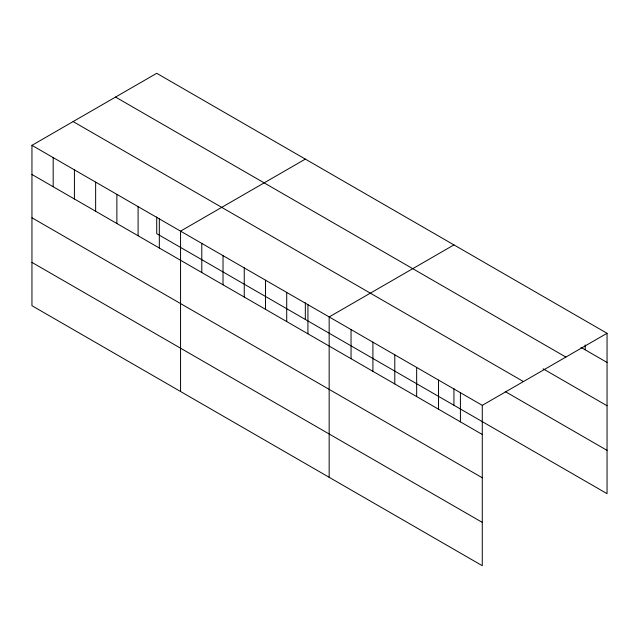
<?xml version="1.0" encoding="UTF-8"?>
<svg xmlns="http://www.w3.org/2000/svg" width="639" height="639" viewBox="0 0 639 639"><rect width="100%" height="100%" fill="white"/><g stroke="black" fill="none" stroke-linecap="round" stroke-linejoin="round"><path stroke-width="0.96" d="M31.95 145.341L482.277 405.334L482.277 565.699L31.95 305.706L31.95 145.341L156.723 73.301L607.05 333.294L607.05 493.659L156.723 233.666L156.723 216.933M305.33 159.103L180.557 231.134L180.557 391.499M453.938 244.897L329.165 316.936L329.165 477.301M482.277 405.334L607.05 333.294M580.971 347.376L607.05 362.441M115.547 97.072L565.874 357.073M543.11 368.831L607.05 405.741M73.126 121.57L523.453 381.563M505.257 391.587L607.05 450.359M31.95 174.479L482.277 434.472M31.95 217.779L482.277 477.78M31.95 262.397L482.277 522.39M585.18 344.948L585.18 349.805M460.407 392.705L460.407 421.844M453.938 388.528L453.938 405.262M438.53 380.077L438.53 409.216M416.66 367.449L416.66 396.587M394.79 354.821L394.79 383.959M372.912 342.192L372.912 371.331M351.043 329.564L351.043 358.703M307.934 304.675L307.934 333.814M305.33 302.734L305.33 319.468M286.711 292.422L286.711 321.561M265.481 280.162L265.481 309.3M244.25 267.909L244.25 297.047M223.019 255.648L223.019 284.786M201.788 243.395L201.788 272.534M159.327 218.881L159.327 248.02M138.096 206.621L138.096 235.759M116.873 194.368L116.873 223.506M95.642 182.107L95.642 211.245M74.412 169.854L74.412 198.993M53.181 157.593L53.181 186.732"/></g></svg>
